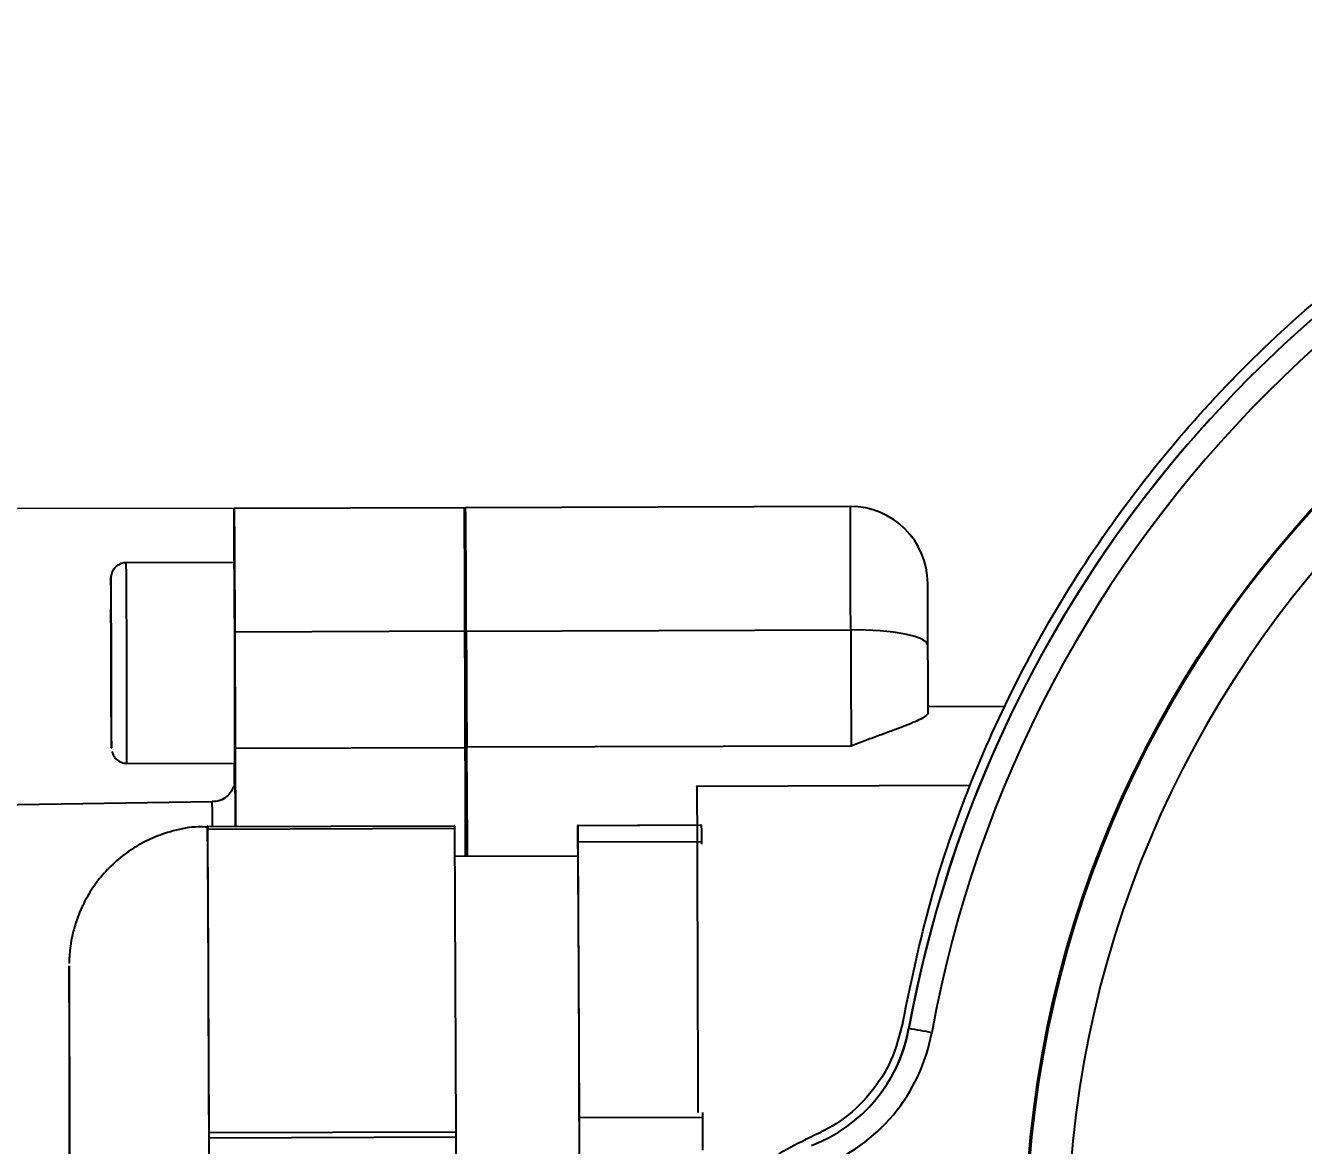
# Model space of a CAD drawing. Header units: millimetres. Extents: x 2320 to 4000, y 933 to 2121.
# Drawn here: x 3352.7 to 3435.5, y 1900.3 to 1972.9 of the extents above; entities that cross this region are included whole.
import ezdxf

# ---------------------------------------------------------------- set-up
doc = ezdxf.new("R2010")
doc.units = ezdxf.units.MM
doc.layers.add('标注', color=3, linetype='Continuous', lineweight=13)
doc.styles.add('SLDTEXTSTYLE1', font='txt.shx', dxfattribs={"width": 0.7, "bigfont": 'gbcbig.shx'})
doc.dimstyles.new('SLDDIMSTYLE12$0', dxfattribs={"dimtxt": 12, "dimasz": 10, "dimexe": 0, "dimexo": 0.0625, "dimgap": 0.875, "dimtad": 1, "dimdec": 1, "dimlfac": 1.8, "dimrnd": 1e-09, "dimzin": 12, "dimdsep": 46, "dimtxsty": 'SLDTEXTSTYLE1', "dimcen": 0.09, "dimdle": 8.16, "dimclrd": 3, "dimclre": 3, "dimadec": 0, "dimazin": 3, "dimtfac": 1, "dimtdec": 1, "dimtofl": 0, "dimtmove": 0, "dimatfit": 3, "dimfxl": 0, "dimfrac": 2, "dimtolj": 1, "dimlwd": 5, "dimlwe": 5, "dimarcsym": 0})

# ---------------------------------------------------------------- blocks, each defined once
blk = doc.blocks.new('*D49')
at = {"layer": 'Defpoints', "color": 0, "transparency": 16777216}
for p in [(3366.221, 1941.578), (3226.57, 1805.579), (3366.617, 1805.579)]:
    blk.add_point(p, dxfattribs=at)
at = {"layer": '标注', "color": 3, "lineweight": 5, "transparency": 16777216}
blk.add_line((3366.158, 1941.578), (3226.57, 1941.578), dxfattribs=at)
at = {"layer": '标注', "color": 3, "linetype": 'Continuous', "lineweight": 5, "transparency": 16777216}
for p, q in [((3226.57, 1931.578), (3226.57, 1815.579)), ((3366.554, 1805.579), (3226.57, 1805.579))]:
    blk.add_line(p, q, dxfattribs=at)
at = {"layer": '标注', "color": 3, "transparency": 16777216}
for points in [[(3224.903, 1931.578), (3228.237, 1931.578), (3226.57, 1941.578)], [(3224.903, 1815.579), (3228.237, 1815.579), (3226.57, 1805.579)]]:
    blk.add_solid(points, dxfattribs=at)
at = {"layer": '标注', "color": 0, "transparency": 16777216, "insert": (3220.695, 1873.579), "char_height": 10, "attachment_point": 5, "rotation": 90, "style": 'SLDTEXTSTYLE1'}
blk.add_mtext('\\A1;136', dxfattribs=at)

msp = doc.modelspace()

# ---------------------------------------------------------------- linework, layer by layer
at = {"color": 7, "linetype": 'Continuous', "lineweight": 25}
for p, q in [((3429.43, 1947.369), (3429.412, 1947.349)), ((3428.541, 1946.375), (3428.546, 1946.381)), ((3381.189, 1941.625), (3366.189, 1941.578)), ((3406.118, 1941.703), (3381.189, 1941.625)), ((3366.2, 1938.078), (3359.2, 1938.056)), ((3358.203, 1937.053), (3358.203, 1937.042)), ((3358.209, 1935.017), (3358.22, 1933.295)), ((3358.21, 1933.276), (3358.209, 1935.017)), ((3381.231, 1933.612), (3366.231, 1933.565)), ((3381.231, 1933.63), (3406.143, 1933.709)), ((3358.221, 1929.812), (3358.21, 1933.276)), ((3358.22, 1933.276), (3358.21, 1933.276)), ((3358.22, 1933.295), (3358.231, 1929.83)), ((3358.231, 1928.089), (3358.221, 1929.812)), ((3358.231, 1929.812), (3358.221, 1929.812)), ((3358.231, 1929.83), (3358.231, 1928.089)), ((3416.128, 1928.735), (3411.159, 1928.719)), ((3381.266, 1926.065), (3366.266, 1926.018)), ((3406.167, 1926.174), (3381.266, 1926.096)), ((3359.241, 1925.056), (3366.241, 1925.078)), ((3366.244, 1924.059), (3366.245, 1924.053)), ((3413.88, 1923.617), (3396.175, 1923.561)), ((3364.767, 1922.555), (3254.131, 1920.856)), ((3364.446, 1920.962), (3380.445, 1921.012)), ((3364.465, 1920.962), (3364.446, 1920.962)), ((3364.485, 1920.962), (3364.465, 1920.962)), ((3364.485, 1920.962), (3380.484, 1921.012)), ((3364.486, 1920.798), (3380.485, 1920.849)), ((3364.526, 1910.962), (3364.486, 1920.798)), ((3380.484, 1921.012), (3380.445, 1921.012)), ((3380.567, 1901.176), (3380.485, 1920.849)), ((3388.447, 1921.038), (3396.183, 1921.062)), ((3388.483, 1921.038), (3388.447, 1921.038)), ((3388.483, 1921.038), (3396.483, 1921.063)), ((3396.483, 1921.063), (3396.482, 1921.063)), ((3388.447, 1919.964), (3388.449, 1919.037)), ((3388.489, 1919.964), (3396.489, 1919.99)), ((3388.563, 1902.111), (3388.489, 1919.964)), ((3396.49, 1919.824), (3396.489, 1919.99)), ((3388.471, 1919.038), (3380.493, 1919.012)), ((3364.567, 1901.126), (3364.526, 1910.962)), ((3409.893, 1907.842), (3409.916, 1907.868)), ((3388.563, 1902.111), (3396.563, 1902.136)), ((3396.563, 1902.136), (3396.562, 1902.438)), ((3364.567, 1901.126), (3380.567, 1901.176)), ((3364.568, 1900.798), (3380.568, 1900.849)), ((3364.589, 1890.962), (3364.568, 1900.798)), ((3380.61, 1881.176), (3380.568, 1900.849))]:
    msp.add_line(p, q, dxfattribs=at)
at = {"color": 7, "linetype": 'Continuous', "lineweight": 25, "flags": 128}
for points in [[(3429.412, 1947.349), (3429.397, 1947.333), (3428.546, 1946.381)], [(3366.187, 1938.078), (3366.186, 1938.664), (3366.185, 1939.902), (3366.185, 1940.821), (3366.186, 1941.387), (3366.189, 1941.578), (3366.193, 1941.387), (3366.198, 1940.821), (3366.204, 1939.902), (3366.21, 1938.664), (3366.217, 1937.156), (3366.224, 1935.434), (3366.231, 1933.565)], [(3406.143, 1933.709), (3406.137, 1935.577), (3406.132, 1937.297), (3406.127, 1938.803), (3406.123, 1940.037), (3406.12, 1940.953), (3406.119, 1941.516), (3406.118, 1941.703)], [(3358.203, 1937.042), (3358.201, 1936.861), (3358.201, 1936.307), (3358.201, 1935.43), (3358.204, 1934.288), (3358.207, 1932.96), (3358.211, 1931.536), (3358.216, 1930.113), (3358.221, 1928.788), (3358.226, 1927.652), (3358.231, 1926.781), (3358.235, 1926.236), (3358.238, 1926.053), (3358.24, 1926.245), (3358.24, 1926.799), (3358.239, 1927.676), (3358.237, 1928.818), (3358.234, 1930.146), (3358.23, 1931.57), (3358.225, 1932.993), (3358.22, 1934.318), (3358.215, 1935.454), (3358.21, 1936.325), (3358.206, 1936.87), (3358.203, 1937.053), (3358.203, 1937.053)], [(3406.143, 1933.709), (3406.147, 1932.427), (3406.151, 1931.203), (3406.155, 1930.059), (3406.158, 1929.015), (3406.161, 1928.089), (3406.163, 1927.298), (3406.165, 1926.656), (3406.167, 1926.174)], [(3411.146, 1932.722), (3411.05, 1932.917), (3410.765, 1933.104), (3410.302, 1933.276), (3409.68, 1933.426), (3408.922, 1933.549), (3408.057, 1933.639), (3407.119, 1933.693), (3406.143, 1933.709)], [(3366.206, 1923.575), (3366.207, 1924.528), (3366.208, 1925.078)], [(3364.486, 1920.798), (3364.485, 1920.819), (3364.485, 1920.84), (3364.485, 1920.86), (3364.485, 1920.881), (3364.485, 1920.901), (3364.485, 1920.922), (3364.485, 1920.942), (3364.485, 1920.962)], [(3380.485, 1920.849), (3380.485, 1920.869), (3380.485, 1920.89), (3380.485, 1920.91), (3380.485, 1920.931), (3380.485, 1920.951), (3380.485, 1920.972), (3380.485, 1920.992), (3380.484, 1921.012)], [(3355.546, 1900.934), (3355.539, 1902.867), (3355.532, 1904.731), (3355.525, 1906.458), (3355.519, 1907.985), (3355.512, 1909.257), (3355.506, 1910.228), (3355.501, 1910.863), (3355.497, 1911.139), (3355.494, 1911.047), (3355.492, 1910.589), (3355.491, 1909.782), (3355.492, 1908.655), (3355.494, 1907.25), (3355.498, 1905.616), (3355.502, 1903.812), (3355.507, 1901.905), (3355.514, 1899.963)], [(3355.494, 1911.929), (3355.493, 1911.923), (3355.492, 1911.893)], [(3364.589, 1890.962), (3364.584, 1893.309), (3364.577, 1895.786), (3364.57, 1898.352), (3364.562, 1900.962), (3364.554, 1903.573), (3364.545, 1906.139), (3364.536, 1908.616), (3364.526, 1910.962)], [(3388.57, 1899.964), (3388.569, 1900.233), (3388.568, 1900.501), (3388.567, 1900.769), (3388.566, 1901.038), (3388.566, 1901.306), (3388.565, 1901.574), (3388.564, 1901.843), (3388.563, 1902.111)], [(3396.57, 1899.99), (3396.569, 1900.258), (3396.568, 1900.526), (3396.567, 1900.794), (3396.566, 1901.063), (3396.566, 1901.331), (3396.565, 1901.6), (3396.564, 1901.868), (3396.563, 1902.136)], [(3355.551, 1899), (3355.546, 1900.934)], [(3364.568, 1900.798), (3364.568, 1900.839), (3364.568, 1900.88), (3364.568, 1900.921), (3364.567, 1900.962), (3364.567, 1901.003), (3364.567, 1901.044), (3364.567, 1901.085), (3364.567, 1901.126)], [(3380.568, 1900.849), (3380.568, 1900.89), (3380.568, 1900.931), (3380.568, 1900.972), (3380.567, 1901.013), (3380.567, 1901.053), (3380.567, 1901.094), (3380.567, 1901.135), (3380.567, 1901.176)]]:
    msp.add_lwpolyline(points, dxfattribs=at)
at = {"color": 7, "linetype": 'Continuous', "lineweight": 25}
msp.add_circle((3488.628, 1893.558), 71.202, dxfattribs=at)
for centre, radius, start, end in [((3488.625, 1893.555), 80, 100.30599, 169.69399), ((3488.627, 1893.558), 78.5, 100.30599, 169.69399), ((3488.63, 1893.56), 71.137, 270.00008, 179.99995), ((3488.635, 1893.566), 68.457, 90.00009, 359.99993), ((3488.602, 1893.53), 80, 138.65643, 169.69399), ((2469.082, 1932.833), 912.15, 0.048977, 0.552306), ((3406.134, 1936.703), 5, 0.18036, 90.18036), ((1981.481, 1927.22), 1377.761, 359.910012, 0.450632), ((1988.324, 1927.241), 1377.919, 359.91005, 0.450609), ((5454.196, 1939.584), 2087.974, 180.165164, 180.372273), ((5469.196, 1939.631), 2087.974, 180.165164, 180.372273), ((690.776, 1904.583), 2690.576, 0.307334, 0.457468), ((1212.101, 1908.411), 2154.238, 0.333967, 0.468285), ((3376.985, 1923.603), 10.751, 177.56894, 179.93382), ((3210.066, 1920.577), 156.219, 0.1435, 1.27531), ((3316.525, 1920.962), 48.268, 0.00099, 1.89151), ((2266.819, 1909.242), 1097.709, 0.089786, 0.611751), ((5021.127, 1920.774), 1632.68, 179.990748, 180.02841), ((1755.791, 1910.505), 1632.725, 0.331938, 0.3696), ((1763.791, 1910.531), 1632.726, 0.331938, 0.3696), ((953.35, 1898.194), 2435.21, 0.066914, 0.490422), ((6112.313, 1909.667), 2756.822, 179.953718, 180.409783), ((1794.563, 1898.917), 1560.985, 0.074045, 0.47763), ((3400.077, 1909.657), 10, 290.58662, 349.69397), ((3400.054, 1909.631), 10, 317.72608, 349.69399), ((3379.824, 1736.081), 174.403, 79.57071, 80.06417), ((3400.08, 1909.66), 11.5, 290.58662, 349.69398), ((1640.939, 1892.891), 1714.626, 359.901422, 0.268769), ((953.408, 1888.566), 2435.183, 359.869926, 0.293437)]:
    msp.add_arc(centre, radius, start, end, dxfattribs=at)
for points in [[(3409.515, 1908.27), (3410.065, 1910.905), (3411.166, 1916.176), (3413.816, 1923.821), (3417.167, 1931.174), (3421.256, 1938.149), (3426.024, 1944.677), (3431.426, 1950.691), (3437.406, 1956.131), (3443.904, 1960.939), (3450.852, 1965.072), (3458.185, 1968.469), (3465.812, 1971.168), (3471.076, 1972.302), (3473.708, 1972.869)], [(3381.137, 1935.625), (3381.137, 1935.566), (3381.138, 1935.447), (3381.141, 1934.525), (3381.145, 1933.204), (3381.15, 1931.632), (3381.155, 1930.059), (3381.159, 1928.736), (3381.162, 1927.808), (3381.162, 1927.686), (3381.162, 1927.625)], [(3381.167, 1926.096), (3381.166, 1926.427), (3381.164, 1927.089), (3381.158, 1928.866), (3381.151, 1931.062), (3381.146, 1932.774), (3381.143, 1933.63)], [(3411.16, 1928.342), (3411.158, 1929.04), (3411.154, 1930.435), (3411.149, 1931.96), (3411.146, 1932.722)], [(3409.515, 1908.27), (3409.3, 1907.434), (3408.872, 1905.763), (3407.442, 1903.581), (3405.561, 1901.772), (3403.998, 1901.042), (3403.216, 1900.678)]]:
    msp.add_open_spline(points, degree=3, dxfattribs=at)
for points, knots in [([(3381.143, 1933.63), (3381.14, 1934.726), (3381.133, 1936.919), (3381.125, 1939.529), (3381.119, 1941.237), (3381.118, 1941.821), (3381.119, 1941.228), (3381.125, 1939.489), (3381.131, 1937.486), (3381.136, 1936.015), (3381.137, 1935.625)], [0, 0, 0, 0, 0.135847, 0.271695, 0.407542, 0.543389, 0.679236, 0.815084, 0.950931, 1, 1, 1, 1]), ([(3359.198, 1938.045), (3359.173, 1938.049), (3359.03, 1938.067), (3358.793, 1937.982), (3358.547, 1937.827), (3358.403, 1937.667), (3358.344, 1937.566), (3358.324, 1937.533)], [0, 0, 0, 0, 0.070718, 0.404384, 0.669438, 0.892053, 1, 1, 1, 1]), ([(3358.324, 1937.533), (3358.282, 1937.438), (3358.23, 1937.317), (3358.21, 1937.177), (3358.206, 1937.134), (3358.204, 1937.109), (3358.203, 1937.085), (3358.203, 1937.076), (3358.203, 1937.069)], [0, 0, 0, 0, 0.451306, 0.570191, 0.642103, 0.706239, 0.800964, 1, 1, 1, 1]), ([(3411.146, 1932.722), (3411.145, 1933.254), (3411.141, 1934.352), (3411.137, 1935.669), (3411.134, 1936.558), (3411.134, 1936.666), (3411.134, 1936.719)], [0, 0, 0, 0, 0.242514, 0.5, 0.757486, 1, 1, 1, 1]), ([(3411.16, 1928.342), (3411.135, 1928.283), (3411.084, 1928.162), (3410.713, 1927.941), (3410.18, 1927.692), (3409.532, 1927.43), (3408.764, 1927.142), (3407.94, 1926.841), (3407.055, 1926.517), (3406.463, 1926.288), (3406.167, 1926.174)], [0, 0, 0, 0, 0.1209405, 0.2506085, 0.3698528, 0.4996175, 0.6170472, 0.7497509, 0.8749007, 1, 1, 1, 1]), ([(3381.162, 1927.625), (3381.163, 1927.466), (3381.165, 1926.713), (3381.166, 1926.333), (3381.167, 1926.033)], [0, 0, 0, 0, 0.2100143, 1, 1, 1, 1]), ([(3381.189, 1919.015), (3381.189, 1919.024), (3381.185, 1920.309), (3381.179, 1922.175), (3381.172, 1924.46), (3381.168, 1925.848), (3381.167, 1926.032), (3381.167, 1926.125)], [0, 0, 0, 0, 0.001771, 0.251328, 0.500885, 0.750443, 1, 1, 1, 1]), ([(3381.167, 1926.125), (3381.167, 1926.041), (3381.168, 1925.874), (3381.172, 1924.51), (3381.179, 1922.253), (3381.185, 1920.371), (3381.189, 1919.057), (3381.189, 1919.015)], [0, 0, 0, 0, 0.24795, 0.495901, 0.743851, 0.991802, 1, 1, 1, 1]), ([(3381.167, 1926.096), (3381.169, 1925.358), (3381.174, 1923.883), (3381.182, 1921.428), (3381.188, 1919.584), (3381.189, 1919.015)], [0, 0, 0, 0, 0.408653, 0.817307, 1, 1, 1, 1]), ([(3358.268, 1925.835), (3358.288, 1925.76), (3358.331, 1925.601), (3358.501, 1925.356), (3358.766, 1925.154), (3359.046, 1925.049), (3359.205, 1925.066), (3359.244, 1925.071)], [0, 0, 0, 0, 0.174617, 0.3668705, 0.6478485, 0.9119939, 1, 1, 1, 1]), ([(3381.189, 1919.015), (3381.188, 1919.547), (3381.182, 1921.359), (3381.174, 1923.796), (3381.17, 1925.287), (3381.167, 1926.033)], [0, 0, 0, 0, 0.172217, 0.586109, 1, 1, 1, 1]), ([(3396.175, 1923.554), (3396.175, 1923.556), (3396.175, 1923.66), (3396.176, 1923.289), (3396.179, 1922.396), (3396.184, 1920.836), (3396.191, 1918.744), (3396.199, 1916.154), (3396.208, 1913.146), (3396.219, 1909.801), (3396.23, 1906.212), (3396.238, 1903.713), (3396.242, 1902.449), (3396.242, 1902.438)], [0, 0, 0, 0, 0.002842, 0.11352, 0.224198, 0.334877, 0.445555, 0.556233, 0.666911, 0.777589, 0.888267, 0.998946, 1, 1, 1, 1]), ([(3366.153, 1923.554), (3366.134, 1923.502), (3366.076, 1923.337), (3365.871, 1923.032), (3365.506, 1922.736), (3365.106, 1922.562), (3364.849, 1922.576), (3364.768, 1922.58)], [0, 0, 0, 0, 0.0991709, 0.3188134, 0.5815151, 0.868955, 1, 1, 1, 1]), ([(3364.464, 1920.923), (3364.265, 1920.933), (3363.516, 1920.971), (3362.263, 1920.717), (3360.797, 1920.217), (3359.519, 1919.506), (3358.434, 1918.661), (3357.543, 1917.725), (3356.841, 1916.746), (3356.314, 1915.767), (3355.946, 1914.833), (3355.711, 1913.984), (3355.581, 1913.271), (3355.523, 1912.738), (3355.503, 1912.402), (3355.497, 1912.237), (3355.494, 1912.141), (3355.494, 1912.102), (3355.493, 1912.082)], [0, 0, 0, 0, 0.041636, 0.156268, 0.263569, 0.364672, 0.460043, 0.549757, 0.633584, 0.711015, 0.781229, 0.843036, 0.894669, 0.932642, 0.955557, 0.96924, 0.983624, 1, 1, 1, 1]), ([(3398.571, 1893.934), (3398.632, 1894.658), (3398.755, 1896.109), (3399.756, 1898.082), (3401.243, 1899.725), (3402.558, 1900.36), (3403.216, 1900.678)], [0, 0, 0, 0, 0.249032, 0.499354, 0.749677, 1, 1, 1, 1])]:
    msp.add_open_spline(points, degree=3, knots=knots, dxfattribs=at)

# ---------------------------------------------------------------- dimensions: what is measured, and where the dimension line sits
at = {"layer": '标注'}
dim = msp.add_linear_dim(base=(3226.57, 1805.579), p1=(3366.221, 1941.578), p2=(3366.617, 1805.579), angle=90, text='136', dimstyle='SLDDIMSTYLE12$0', override={"dimtxt": 10, "dimtdec": 3, "dimtzin": 0}, dxfattribs=at)
dim.commit()
dim.dimension.update_dxf_attribs({"geometry": '*D49', "text_midpoint": (3220.695, 1873.579)})

doc.saveas('drawing.dxf')
